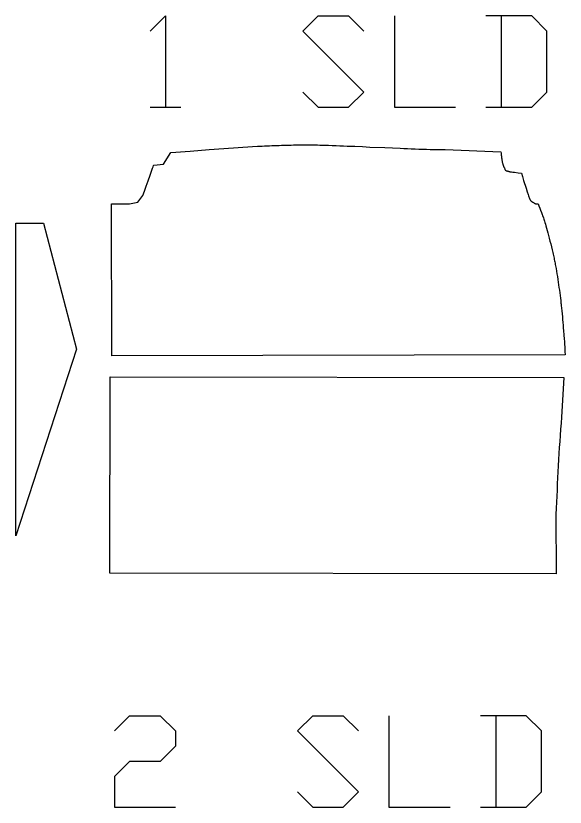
# Model space of a CAD drawing. Extents: x -1405 to 7310, y 1897 to 8577.
# Drawn here: x -1376 to 301, y 2775 to 5192 of the extents above; entities that cross this region are included whole.
import ezdxf

# ---------------------------------------------------------------- set-up
doc = ezdxf.new("R2010")
doc.units = 0
doc.layers.add('Default_Layer', color=1, linetype='CONTINUOUS')

msp = doc.modelspace()

# ---------------------------------------------------------------- linework, layer by layer
at = {"layer": 'Default_Layer'}
for points in [[(-965.5, 5145.4), (-918.9, 5191.9), (-918.9, 4912.5)], [(-499.8, 4959.1), (-453.2, 4912.5), (-360.1, 4912.5), (-313.5, 4959.1), (-499.8, 5145.4), (-453.2, 5191.9), (-360.1, 5191.9), (-313.5, 5145.4)], [(-220.4, 5191.9), (-220.4, 4912.5), (-34.1, 4912.5)], [(59, 4912.5), (198.7, 4912.5), (245.3, 4959.1), (245.3, 5145.4), (198.7, 5191.9), (59, 5191.9)], [(105.6, 5191.9), (105.6, 4912.5)], [(-965.5, 4912.5), (-872.3, 4912.5)], [(-1075.1, 3007.9), (-1028.5, 3054.4), (-935.4, 3054.4), (-888.8, 3007.9), (-888.8, 2961.3), (-935.4, 2914.7), (-1028.5, 2914.7), (-1075.1, 2868.2), (-1075.1, 2775), (-888.8, 2775)], [(-516.3, 2821.6), (-469.7, 2775), (-376.6, 2775), (-330, 2821.6), (-516.3, 3007.9), (-469.7, 3054.4), (-376.6, 3054.4), (-330, 3007.9)], [(-236.9, 3054.4), (-236.9, 2775), (-50.6, 2775)], [(42.5, 2775), (182.2, 2775), (228.8, 2821.6), (228.8, 3007.9), (182.2, 3054.4), (42.5, 3054.4)], [(89.1, 3054.4), (89.1, 2775)]]:
    msp.add_lwpolyline(points, dxfattribs=at)
for points in [[(-988.8, 4642.7), (-983.6, 4656.9), (-978.3, 4671.5), (-972.1, 4688.3), (-966, 4705.3), (-960.6, 4720.2), (-958.4, 4726.4), (-956.7, 4731.2), (-955.6, 4734.5), (-955.2, 4735.5), (-955.1, 4736), (-925.7, 4738.7), (-902.5, 4774.2), (-887.9, 4775.3), (-873.2, 4776.4), (-858.6, 4777.5), (-843.9, 4778.6), (-785.3, 4783.2), (-770.6, 4784.4), (-756, 4785.5), (-741.3, 4786.6), (-726.7, 4787.7), (-712, 4788.7), (-697.3, 4789.7), (-682.7, 4790.7), (-668, 4791.7), (-653.3, 4792.6), (-638.7, 4793.4), (-631.3, 4793.8), (-624, 4794.2), (-616.7, 4794.5), (-609.3, 4794.9), (-602, 4795.2), (-594.6, 4795.5), (-587.3, 4795.8), (-580, 4796.1), (-572.6, 4796.4), (-565.3, 4796.6), (-557.9, 4796.8), (-550.6, 4797), (-543.3, 4797.2), (-535.9, 4797.4), (-528.6, 4797.5), (-521.2, 4797.6), (-513.9, 4797.7), (-506.5, 4797.8), (-499.2, 4797.8), (-491.8, 4797.8), (-484.5, 4797.8), (-477.2, 4797.8), (-469.8, 4797.7), (-462.5, 4797.6), (-455.1, 4797.5), (-447.8, 4797.3), (-440.4, 4797.1), (-433.1, 4796.9), (-421.5, 4796.5), (-410, 4796.1), (-398.5, 4795.7), (-387, 4795.3), (-375.5, 4794.8), (-364.1, 4794.3), (-341.1, 4793.4), (-318.1, 4792.4), (-295.1, 4791.3), (-249.2, 4789.3), (-226.2, 4788.3), (-203.2, 4787.3), (-191.7, 4786.8), (-180.3, 4786.4), (-168.8, 4786), (-157.3, 4785.5), (-145.8, 4785.2), (-134.3, 4784.8), (-122.8, 4784.5), (-111.3, 4784.1), (-99.8, 4783.9), (-88.3, 4783.6), (-76.7, 4783.4), (-65.2, 4783.2), (104.7, 4776.4), (105.1, 4772.8), (105.4, 4769.5), (105.7, 4766.3), (106.1, 4763.3), (106.4, 4760.5), (106.8, 4757.8), (107.2, 4755.3), (107.5, 4752.9), (107.9, 4750.7), (108.3, 4748.6), (108.7, 4746.7), (109.1, 4744.8), (109.4, 4743.2), (109.8, 4741.6), (110.2, 4740.1), (110.5, 4738.8), (110.9, 4737.5), (111.2, 4736.4), (111.6, 4735.3), (111.9, 4734.4), (112.2, 4733.5), (112.5, 4732.7), (112.8, 4732), (113.1, 4731.3), (113.7, 4730.3), (114.1, 4729.4), (114.8, 4728.2), (115.1, 4727.8), (115.3, 4727.3), (115.8, 4726.2), (116.3, 4725.1), (116.8, 4724), (117.2, 4722.9), (117.6, 4722), (117.8, 4721.6), (118, 4721.3), (118.2, 4721), (118.4, 4720.8), (118.7, 4720.4), (119.1, 4720.1), (119.5, 4719.8), (120, 4719.5), (120.4, 4719.3), (120.9, 4719.1), (121.3, 4718.9), (121.8, 4718.7), (122.3, 4718.5), (122.8, 4718.4), (123.4, 4718.3), (124, 4718.2), (125.2, 4718), (125.8, 4717.9), (126.4, 4717.8), (127, 4717.6), (127.6, 4717.4), (129, 4716.8), (129.8, 4716.5), (130.5, 4716.2), (131.3, 4716), (132, 4715.8), (132.6, 4715.7), (133.6, 4715.5), (136.7, 4715.1), (140.9, 4714.6), (146, 4714), (157.2, 4712.6), (167.4, 4711.4), (170.6, 4701.1), (174.2, 4689.5), (181.7, 4665.6), (185, 4654.8), (187.9, 4645.8), (189, 4642.2), (190, 4639.3), (190.7, 4637.3), (190.9, 4636.6), (191.1, 4636.2), (191.6, 4634.9), (192.2, 4633.6), (192.8, 4632.3), (193.5, 4631), (194.2, 4629.8), (194.5, 4629.2), (194.9, 4628.6), (195.2, 4628.1), (195.6, 4627.6), (196, 4627.1), (196.4, 4626.7), (196.8, 4626.3), (197.2, 4625.9), (197.6, 4625.5), (198.1, 4625.1), (198.5, 4624.8), (199, 4624.4), (200, 4623.8), (201, 4623.2), (202, 4622.6), (203.9, 4621.6), (205.7, 4620.6), (206.7, 4620), (207.6, 4619.5), (208.6, 4619.1), (209.5, 4618.7), (209.9, 4618.5), (210.4, 4618.3), (210.8, 4618.2), (211.2, 4618.1), (211.6, 4618), (212.1, 4618), (212.5, 4617.9), (212.9, 4617.9), (213.7, 4617.9), (214.6, 4617.9), (216.3, 4618), (217.1, 4618.1), (218, 4618.1), (219.2, 4614.8), (220.5, 4611.4), (223.1, 4604.8), (225.7, 4598.1), (228.3, 4591.4), (229.6, 4588.1), (230.8, 4584.8), (232.1, 4581.4), (233.3, 4578.1), (234.5, 4574.7), (235.6, 4571.3), (236.8, 4567.9), (237.9, 4564.5), (239, 4560.6), (240.5, 4555.8), (242.1, 4550.1), (243.9, 4543.7), (245.8, 4536.7), (247.9, 4529.1), (250.1, 4521.1), (252.3, 4512.7), (254.5, 4504), (256.8, 4495.2), (259, 4486.3), (261.1, 4477.4), (262.2, 4473), (263.2, 4468.7), (264.2, 4464.4), (265.2, 4460.1), (266.1, 4456), (267, 4451.9), (267.8, 4447.9), (268.6, 4444), (269.4, 4440.2), (270.1, 4436.3), (270.9, 4432.4), (271.6, 4428.4), (272.3, 4424.4), (273.1, 4420.3), (274.5, 4412.1), (275.8, 4403.8), (277.2, 4395.5), (278.4, 4387.1), (279.7, 4378.7), (280.9, 4370.3), (282, 4361.9), (283.2, 4353.7), (284.2, 4345.5), (285.3, 4337.5), (286.2, 4329.7), (287.2, 4322), (288.1, 4314.6), (288.5, 4310.9), (288.9, 4307), (289.8, 4299), (290.7, 4290.6), (291.5, 4281.9), (292.3, 4273), (293.1, 4264.1), (293.9, 4255.3), (294.6, 4246.7), (295.3, 4238.4), (295.9, 4230.4), (297, 4216.3), (297.8, 4205), (298.4, 4197.6), (298.7, 4192.5), (299.1, 4187.3), (299.4, 4182.2), (299.7, 4177), (300.3, 4166.7), (300.9, 4156.4), (-1083.2, 4153.6), (-1083.8, 4617.6), (-1028.8, 4617.7), (-1003.8, 4622.7), (-988.8, 4642.7)], [(-1376, 3603.5), (-1376, 4558.5), (-1291.2, 4558.5), (-1191, 4173.5), (-1376, 3603.5)], [(-1087.7, 4089.8), (297, 4087.4), (289.7, 3966.2), (288.3, 3947.6), (286.9, 3929.1), (285.6, 3910.6), (284.3, 3892.1), (283.1, 3873.5), (282, 3855), (280.8, 3836.4), (279.8, 3817.9), (278.7, 3799.3), (277.8, 3780.8), (276.8, 3762.2), (276, 3743.7), (275.1, 3725.1), (274.4, 3706.6), (273.6, 3688), (272.9, 3669.4), (273.9, 3487.4), (-1088.9, 3489.8), (-1087.7, 4089.8)]]:
    msp.add_lwpolyline(points, close=True, dxfattribs=at)

doc.saveas('drawing.dxf')
